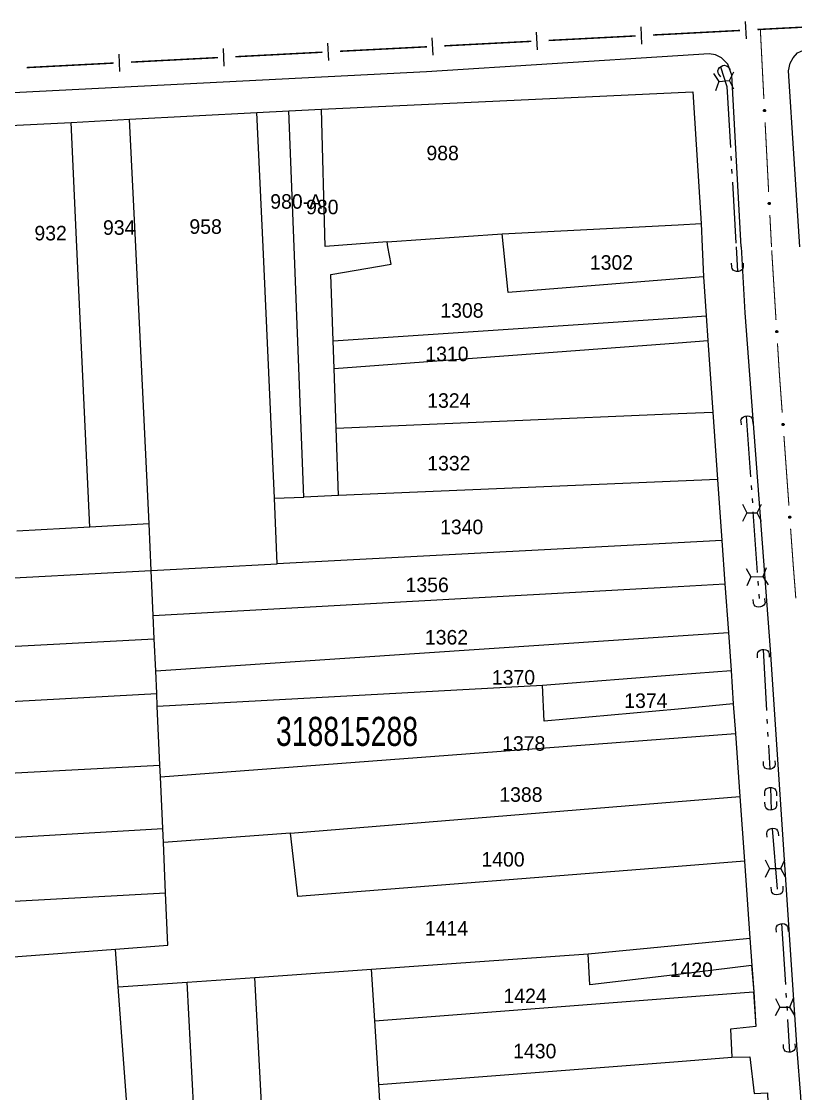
# Model space of a CAD drawing. Extents: x 201225 to 202591, y 4854937 to 4856079.
# Drawn here: x 202205.5 to 202338.8, y 4855877.3 to 4856061.9 of the extents above; entities that cross this region are included whole.
import ezdxf
from ezdxf.enums import TextEntityAlignment as Align

# ---------------------------------------------------------------- set-up
doc = ezdxf.new("R2010")
doc.units = 0
doc.header["$LTSCALE"] = 1.5
doc.header["$MEASUREMENT"] = 0
doc.linetypes.add('TRACO_05', pattern=[11, 7, -1, 0.5, -1, 0.5, -1])
for name, color, linetype in [('CD_MALHA_LOTES', 7, 'CONTINUOUS'), ('CD_TXT_QUADRA', 2, 'CONTINUOUS'), ('HD-VALAS-DRENOS', 170, 'CONTINUOUS'), ('LM-LIM-SETORES-BAIRROS', 250, 'CONTINUOUS'), ('RU-QUADRA', 210, 'CONTINUOUS'), ('SV-BUEIRO-VALA', 7, 'CONTINUOUS'), ('SV-EIXO-RUA-PAV', 20, 'CONTINUOUS'), ('SV-ESTIVAS', 7, 'CONTINUOUS'), ('SV-RUA-PAVIM', 7, 'CONTINUOUS'), ('Th_NmrPort', 7, 'CONTINUOUS')]:
    doc.layers.add(name, color=color, linetype=linetype)
doc.styles.add('ARIAL', font='ARIAL.SHX')

# ---------------------------------------------------------------- blocks, each defined once
blk = doc.blocks.new('COD045', base_point=(202327.41, 4856051.68))
at = {"layer": 'SV-ESTIVAS'}
blk.add_lwpolyline([(202328.158538, 4856050.182924), (202327.41, 4856051.68), (202328.158538, 4856053.182924)], dxfattribs=at)
blk = doc.blocks.new('COD120', base_point=(202325.86, 4856054.02))
at = {"layer": 'SV-BUEIRO-VALA'}
blk.add_lwpolyline([(202324.86, 4856052.62), (202324.86, 4856053.203333), (202324.86, 4856053.290833), (202324.943333, 4856053.524167), (202325.11, 4856053.786667), (202325.36, 4856053.9325), (202325.693333, 4856054.02), (202326.026667, 4856054.02), (202326.36, 4856053.9325), (202326.61, 4856053.786667), (202326.776667, 4856053.524167), (202326.86, 4856053.290833), (202326.86, 4856053.203333), (202326.86, 4856052.62)], dxfattribs=at)

msp = doc.modelspace()

# ---------------------------------------------------------------- linework, layer by layer
at = {"layer": 'CD_MALHA_LOTES', "linetype": 'Continuous', "flags": 128}
for points in [[(202257.21, 4856046.75), (202318.57, 4856049.63)], [(202318.57, 4856049.63), (202321.09, 4856049.75)], [(202321.09, 4856049.75), (202322.54, 4856027.08)], [(202214.1, 4856044.48), (202224.12, 4856045.01)], [(202224.12, 4856045.01), (202246.07, 4856046.16)], [(202225.19, 4856023.04), (202224.12, 4856045.01)], [(202246.07, 4856046.16), (202251.53, 4856046.45)], [(202247.12, 4856023.04), (202246.07, 4856046.16)], [(202251.53, 4856046.45), (202257.21, 4856046.75)], [(202252.45, 4856023.04), (202251.53, 4856046.45)], [(202257.81, 4856023.12), (202257.21, 4856046.75)], [(202202.36, 4856043.86), (202214.1, 4856044.48)], [(202215.08, 4856023.04), (202214.1, 4856044.48)], [(202288.28, 4856025.28), (202318.57, 4856026.87)], [(202318.57, 4856026.87), (202322.54, 4856027.08)], [(202322.54, 4856027.08), (202322.72, 4856023.04)], [(202268.48, 4856023.9), (202288.28, 4856025.28)], [(202288.52, 4856023.04), (202288.28, 4856025.28)], [(202217.29, 4855974.81), (202215.08, 4856023.04)], [(202227.51, 4855975.38), (202225.19, 4856023.04)], [(202249.08, 4855979.78), (202247.12, 4856023.04)], [(202254.15, 4855979.99), (202252.45, 4856023.04)], [(202268.48, 4856023.9), (202257.81, 4856023.12)], [(202268.63, 4856023.04), (202268.48, 4856023.9)], [(202269.15, 4856020.09), (202268.63, 4856023.04)], [(202289.34, 4856015.22), (202288.52, 4856023.04)], [(202322.72, 4856023.04), (202322.94, 4856017.91)], [(202258.78, 4856018.3), (202269.15, 4856020.09)], [(202259.19, 4856006.86), (202258.78, 4856018.3)], [(202318.57, 4856017.56), (202289.34, 4856015.22)], [(202322.94, 4856017.91), (202318.57, 4856017.56)], [(202322.94, 4856017.91), (202323.42, 4856011.16)], [(202259.19, 4856006.86), (202318.57, 4856010.84)], [(202318.57, 4856010.84), (202323.42, 4856011.16)], [(202323.42, 4856011.16), (202323.71, 4856006.93)], [(202259.36, 4856002.11), (202259.19, 4856006.86)], [(202259.36, 4856002.11), (202318.57, 4856006.55)], [(202318.57, 4856006.55), (202323.71, 4856006.93)], [(202323.71, 4856006.93), (202324.57, 4855994.62)], [(202259.72, 4855991.84), (202259.36, 4856002.11)], [(202259.72, 4855991.84), (202318.57, 4855994.36)], [(202318.57, 4855994.36), (202324.57, 4855994.62)], [(202324.57, 4855994.62), (202325.39, 4855983.03)], [(202260.13, 4855980.25), (202259.72, 4855991.84)], [(202318.57, 4855982.74), (202260.13, 4855980.25)], [(202325.39, 4855983.03), (202318.57, 4855982.74)], [(202325.39, 4855983.03), (202326.12, 4855972.55)], [(202249.08, 4855979.78), (202254.15, 4855979.99)], [(202249.53, 4855968.48), (202249.08, 4855979.78)], [(202260.13, 4855980.25), (202254.15, 4855979.99)], [(202227.51, 4855975.38), (202217.29, 4855974.81)], [(202227.87, 4855967.33), (202227.51, 4855975.38)], [(202217.29, 4855974.81), (202204.74, 4855974.1)], [(202318.57, 4855972.14), (202249.53, 4855968.48)], [(202326.12, 4855972.55), (202318.57, 4855972.14)], [(202326.12, 4855972.55), (202326.65, 4855965.05)], [(202227.87, 4855967.33), (202249.53, 4855968.48)], [(202131.18, 4855962.2), (202227.87, 4855967.33)], [(202228.21, 4855959.63), (202227.87, 4855967.33)], [(202228.21, 4855959.63), (202318.57, 4855964.6)], [(202318.57, 4855964.6), (202326.65, 4855965.05)], [(202326.65, 4855965.05), (202327.23, 4855956.69)], [(202228.39, 4855955.61), (202228.21, 4855959.63)], [(202318.57, 4855956.11), (202327.23, 4855956.69)], [(202327.23, 4855956.69), (202327.69, 4855950.15)], [(202131.83, 4855950.48), (202228.39, 4855955.61)], [(202228.63, 4855950.08), (202228.39, 4855955.61)], [(202228.63, 4855950.08), (202318.57, 4855956.11)], [(202228.81, 4855946.2), (202228.63, 4855950.08)], [(202295.24, 4855947.6), (202318.57, 4855949.44)], [(202318.57, 4855949.44), (202327.69, 4855950.15)], [(202327.69, 4855950.15), (202328.09, 4855944.39)], [(202228.9, 4855944.01), (202295.24, 4855947.6)], [(202295.5, 4855941.41), (202295.24, 4855947.6)], [(202132.36, 4855940.89), (202228.81, 4855946.2)], [(202228.9, 4855944.01), (202228.81, 4855946.2)], [(202229.36, 4855933.86), (202228.9, 4855944.01)], [(202318.57, 4855943.52), (202295.5, 4855941.41)], [(202328.09, 4855944.39), (202318.57, 4855943.52)], [(202328.09, 4855944.39), (202328.45, 4855939.33)], [(202229.45, 4855931.86), (202318.57, 4855938.58)], [(202318.57, 4855938.58), (202328.45, 4855939.33)], [(202328.45, 4855939.33), (202329.21, 4855928.45)], [(202156.85, 4855930), (202229.36, 4855933.86)], [(202229.45, 4855931.86), (202229.36, 4855933.86)], [(202229.84, 4855922.93), (202229.45, 4855931.86)], [(202251.84, 4855922.16), (202318.57, 4855927.59)], [(202318.57, 4855927.59), (202329.21, 4855928.45)], [(202329.21, 4855928.45), (202329.99, 4855917.35)], [(202160.49, 4855918.89), (202229.84, 4855922.93)], [(202229.95, 4855920.57), (202229.84, 4855922.93)], [(202251.84, 4855922.16), (202229.95, 4855920.57)], [(202253.12, 4855911.27), (202251.84, 4855922.16)], [(202230.33, 4855911.89), (202229.95, 4855920.57)], [(202318.57, 4855916.44), (202253.12, 4855911.27)], [(202329.99, 4855917.35), (202318.57, 4855916.44)], [(202329.99, 4855917.35), (202330.92, 4855904.07)], [(202134.37, 4855906.62), (202230.33, 4855911.89)], [(202230.74, 4855902.88), (202230.33, 4855911.89)], [(202303.11, 4855901.41), (202318.57, 4855902.89)], [(202318.57, 4855902.89), (202330.92, 4855904.07)], [(202330.92, 4855904.07), (202331.3, 4855899.37)], [(202201, 4855900.66), (202221.72, 4855902.2)], [(202221.72, 4855902.2), (202230.74, 4855902.88)], [(202222.2, 4855895.68), (202221.72, 4855902.2)], [(202265.79, 4855898.77), (202303.11, 4855901.41)], [(202303.4, 4855896.03), (202303.11, 4855901.41)], [(202331.24, 4855899.37), (202318.57, 4855897.85)], [(202331.24, 4855899.37), (202331.6, 4855894.87)], [(202331.3, 4855899.37), (202331.24, 4855899.37)], [(202245.68, 4855897.34), (202265.79, 4855898.77)], [(202266.35, 4855889.86), (202265.79, 4855898.77)], [(202318.57, 4855897.85), (202303.4, 4855896.03)], [(202222.2, 4855895.68), (202234.06, 4855896.52)], [(202227.03, 4855829.73), (202222.2, 4855895.68)], [(202234.06, 4855896.52), (202245.68, 4855897.34)], [(202237.51, 4855830.41), (202234.06, 4855896.52)], [(202249.22, 4855831.18), (202245.68, 4855897.34)], [(202266.35, 4855889.86), (202318.57, 4855893.87)], [(202318.57, 4855893.87), (202331.56, 4855894.86)], [(202331.6, 4855894.87), (202331.56, 4855894.86)], [(202331.56, 4855894.86), (202331.98, 4855888.88)], [(202267.03, 4855878.91), (202266.35, 4855889.86)], [(202331.98, 4855888.88), (202327.58, 4855888.43)], [(202327.58, 4855888.43), (202327.81, 4855883.58)], [(202267.03, 4855878.91), (202318.57, 4855882.87)], [(202318.57, 4855882.87), (202327.81, 4855883.58)], [(202327.81, 4855883.58), (202330.92, 4855883.65)], [(202330.92, 4855883.65), (202331.68, 4855877.36)], [(202267.63, 4855869.14), (202267.03, 4855878.91)], [(202331.68, 4855877.36), (202333.95, 4855877.44)], [(202333.95, 4855877.44), (202334.1, 4855874.14)]]:
    msp.add_lwpolyline(points, dxfattribs=at)
at = {"layer": 'HD-VALAS-DRENOS', "linetype": 'TRACO_05'}
for points in [[(202325.86, 4856054.02, 11.87), (202326.96, 4856050.65, 11.77), (202328.58, 4856023.04, 11.43)], [(202328.58, 4856023.04, 11.43), (202328.82, 4856018.84, 11.43)], [(202330.31, 4855993.94, 11.45), (202332.63, 4855961.06, 11.4)], [(202333.2, 4855953.77, 11.4), (202334.36, 4855933.16, 11.39)], [(202334.5, 4855930, 11.39), (202334.61, 4855926.14, 11.38)], [(202334.75, 4855922.97, 11.37), (202335.69, 4855911.56, 11.28)], [(202336.41, 4855906.58, 11.27), (202337.78, 4855884.45, 10.67)]]:
    msp.add_polyline3d(points, dxfattribs=at)
at = {"layer": 'LM-LIM-SETORES-BAIRROS'}
for points in [[(202330.33, 4856058.86), (202330.17, 4856061.85)], [(202294.38, 4856056.98), (202294.22, 4856059.98)], [(202312.35, 4856057.92), (202312.2, 4856060.91)], [(202258.43, 4856055.11), (202258.27, 4856058.11)], [(202276.4, 4856056.05), (202276.25, 4856059.04)], [(202222.48, 4856053.25), (202222.32, 4856056.24)], [(202240.45, 4856054.18), (202240.3, 4856057.18)]]:
    msp.add_lwpolyline(points, dxfattribs=at)
at = {"layer": 'LM-LIM-SETORES-BAIRROS', "const_width": 0.25}
for points in [[(202314.27, 4856059.52), (202318.27, 4856059.72)], [(202318.27, 4856059.72), (202318.56, 4856059.74)], [(202318.56, 4856059.74), (202329.25, 4856060.3)], [(202332.25, 4856060.46), (202347.23, 4856061.24)], [(202278.32, 4856057.65), (202293.3, 4856058.43)], [(202296.3, 4856058.58), (202311.28, 4856059.36)], [(202242.37, 4856055.78), (202257.35, 4856056.56)], [(202260.35, 4856056.72), (202275.33, 4856057.49)], [(202206.42, 4856053.91), (202221.4, 4856054.69)], [(202224.4, 4856054.85), (202239.38, 4856055.63)]]:
    msp.add_lwpolyline(points, dxfattribs=at)
at = {"layer": 'RU-QUADRA', "linetype": 'Continuous', "flags": 128}
msp.add_lwpolyline([(202126.7, 4856022.16), (202126.14, 4856029.6), (202125.37, 4856040), (202133.64, 4856040.41), (202149.17, 4856041.18), (202163.05, 4856041.87), (202174.47, 4856042.44), (202191.44, 4856043.28), (202202.36, 4856043.86), (202214.1, 4856044.48), (202224.12, 4856045.01), (202246.07, 4856046.16), (202251.53, 4856046.45), (202257.21, 4856046.75), (202318.57, 4856049.63), (202321.09, 4856049.75), (202322.54, 4856027.08), (202322.72, 4856023.04), (202322.94, 4856017.91), (202323.42, 4856011.16)], dxfattribs=at)
at = {"layer": 'RU-QUADRA', "linetype": 'Continuous'}
msp.add_lwpolyline([(202323.42, 4856011.16), (202323.71, 4856006.93), (202324.57, 4855994.62), (202325.39, 4855983.03), (202326.12, 4855972.55), (202326.65, 4855965.05), (202327.23, 4855956.69), (202327.69, 4855950.15), (202328.09, 4855944.39), (202328.45, 4855939.33), (202329.21, 4855928.45), (202329.99, 4855917.35), (202330.92, 4855904.07), (202331.3, 4855899.37), (202331.6, 4855894.87), (202331.98, 4855888.88), (202327.58, 4855888.43), (202327.81, 4855883.58), (202330.92, 4855883.65), (202331.68, 4855877.36), (202333.95, 4855877.44), (202334.1, 4855874.14)], dxfattribs=at)
at = {"layer": 'SV-EIXO-RUA-PAV', "const_width": 0.18}
for points in [[(202332.74, 4856060.48), (202333.35, 4856048.5)], [(202333.56, 4856044.51), (202334.17, 4856032.52)], [(202334.38, 4856028.53), (202334.64, 4856023.53)], [(202334.64, 4856023.53), (202334.66, 4856023.05)], [(202335.44, 4856010.46), (202334.7, 4856022.44)], [(202335.98, 4856001.82), (202335.69, 4856006.47)], [(202336, 4856001.48), (202335.98, 4856001.82)], [(202336.51, 4855994.5), (202336, 4856001.48)], [(202337.66, 4855978.54), (202336.8, 4855990.51)], [(202338.42, 4855968.03), (202337.95, 4855974.55)], [(202338.46, 4855967.57), (202338.42, 4855968.03)], [(202338.85, 4855962.58), (202338.46, 4855967.57)]]:
    msp.add_lwpolyline(points, dxfattribs=at)
at = {"layer": 'SV-EIXO-RUA-PAV'}
for points in [[(202333.56, 4856046.65), (202333.6, 4856046.62), (202333.62, 4856046.58), (202333.63, 4856046.55), (202333.64, 4856046.51), (202333.64, 4856046.48), (202333.63, 4856046.44), (202333.61, 4856046.41), (202333.58, 4856046.37), (202333.54, 4856046.35), (202333.5, 4856046.33), (202333.47, 4856046.33), (202333.43, 4856046.33), (202333.4, 4856046.34), (202333.36, 4856046.36), (202333.32, 4856046.39), (202333.3, 4856046.43), (202333.29, 4856046.46), (202333.28, 4856046.5), (202333.29, 4856046.53), (202333.29, 4856046.57), (202333.31, 4856046.61), (202333.35, 4856046.64), (202333.38, 4856046.67), (202333.42, 4856046.68), (202333.45, 4856046.68), (202333.49, 4856046.68), (202333.52, 4856046.67), (202333.56, 4856046.65)], [(202334.38, 4856030.67), (202334.42, 4856030.64), (202334.44, 4856030.61), (202334.45, 4856030.57), (202334.46, 4856030.54), (202334.46, 4856030.5), (202334.45, 4856030.47), (202334.43, 4856030.43), (202334.4, 4856030.39), (202334.36, 4856030.37), (202334.32, 4856030.35), (202334.29, 4856030.35), (202334.25, 4856030.35), (202334.22, 4856030.36), (202334.18, 4856030.38), (202334.14, 4856030.41), (202334.12, 4856030.45), (202334.11, 4856030.48), (202334.1, 4856030.52), (202334.11, 4856030.55), (202334.11, 4856030.59), (202334.13, 4856030.63), (202334.17, 4856030.66), (202334.2, 4856030.69), (202334.24, 4856030.7), (202334.27, 4856030.7), (202334.31, 4856030.7), (202334.34, 4856030.69), (202334.38, 4856030.67)], [(202335.47, 4856008.31), (202335.43, 4856008.35), (202335.4, 4856008.38), (202335.39, 4856008.42), (202335.39, 4856008.45), (202335.39, 4856008.48), (202335.4, 4856008.52), (202335.41, 4856008.56), (202335.45, 4856008.59), (202335.48, 4856008.62), (202335.52, 4856008.63), (202335.55, 4856008.64), (202335.59, 4856008.64), (202335.62, 4856008.63), (202335.66, 4856008.61), (202335.7, 4856008.58), (202335.72, 4856008.54), (202335.73, 4856008.51), (202335.74, 4856008.47), (202335.74, 4856008.44), (202335.73, 4856008.4), (202335.71, 4856008.36), (202335.68, 4856008.33), (202335.64, 4856008.3), (202335.61, 4856008.29), (202335.57, 4856008.29), (202335.54, 4856008.29), (202335.5, 4856008.29), (202335.47, 4856008.31)], [(202336.55, 4855992.35), (202336.52, 4855992.38), (202336.49, 4855992.42), (202336.48, 4855992.45), (202336.47, 4855992.48), (202336.47, 4855992.52), (202336.48, 4855992.56), (202336.5, 4855992.59), (202336.53, 4855992.63), (202336.57, 4855992.65), (202336.6, 4855992.67), (202336.64, 4855992.68), (202336.67, 4855992.67), (202336.71, 4855992.66), (202336.75, 4855992.65), (202336.78, 4855992.61), (202336.81, 4855992.58), (202336.82, 4855992.55), (202336.83, 4855992.51), (202336.82, 4855992.47), (202336.82, 4855992.44), (202336.8, 4855992.4), (202336.77, 4855992.36), (202336.73, 4855992.34), (202336.7, 4855992.33), (202336.66, 4855992.32), (202336.63, 4855992.32), (202336.59, 4855992.33), (202336.55, 4855992.35)], [(202337.71, 4855976.39), (202337.67, 4855976.42), (202337.64, 4855976.46), (202337.63, 4855976.49), (202337.63, 4855976.53), (202337.63, 4855976.56), (202337.63, 4855976.6), (202337.65, 4855976.63), (202337.68, 4855976.67), (202337.72, 4855976.7), (202337.75, 4855976.71), (202337.79, 4855976.72), (202337.82, 4855976.72), (202337.86, 4855976.71), (202337.9, 4855976.69), (202337.94, 4855976.66), (202337.96, 4855976.62), (202337.97, 4855976.59), (202337.98, 4855976.55), (202337.98, 4855976.52), (202337.97, 4855976.48), (202337.95, 4855976.44), (202337.92, 4855976.41), (202337.88, 4855976.38), (202337.85, 4855976.37), (202337.81, 4855976.36), (202337.78, 4855976.36), (202337.74, 4855976.37), (202337.71, 4855976.39)]]:
    msp.add_lwpolyline(points, close=True, dxfattribs=at)
for points in [[(202333.29, 4856046.57), (202333.32, 4856046.39)], [(202333.29, 4856046.55), (202333.31, 4856046.42)], [(202333.29, 4856046.53), (202333.3, 4856046.43)], [(202333.31, 4856046.61), (202333.36, 4856046.36)], [(202333.31, 4856046.58), (202333.34, 4856046.38)], [(202333.33, 4856046.62), (202333.38, 4856046.35)], [(202333.35, 4856046.64), (202333.4, 4856046.34)], [(202333.36, 4856046.65), (202333.42, 4856046.34)], [(202333.38, 4856046.67), (202333.43, 4856046.33)], [(202333.4, 4856046.67), (202333.45, 4856046.33)], [(202333.42, 4856046.68), (202333.47, 4856046.33)], [(202333.43, 4856046.68), (202333.48, 4856046.33)], [(202333.45, 4856046.68), (202333.5, 4856046.33)], [(202333.47, 4856046.68), (202333.52, 4856046.34)], [(202333.49, 4856046.68), (202333.54, 4856046.35)], [(202333.5, 4856046.67), (202333.56, 4856046.36)], [(202333.52, 4856046.67), (202333.58, 4856046.37)], [(202333.54, 4856046.66), (202333.59, 4856046.39)], [(202333.56, 4856046.65), (202333.61, 4856046.41)], [(202333.58, 4856046.63), (202333.62, 4856046.43)], [(202333.6, 4856046.62), (202333.63, 4856046.44)], [(202333.61, 4856046.6), (202333.63, 4856046.47)], [(202333.62, 4856046.58), (202333.64, 4856046.48)], [(202334.11, 4856030.59), (202334.14, 4856030.41)], [(202334.11, 4856030.57), (202334.13, 4856030.44)], [(202334.11, 4856030.55), (202334.12, 4856030.45)], [(202334.13, 4856030.63), (202334.18, 4856030.38)], [(202334.13, 4856030.6), (202334.16, 4856030.4)], [(202334.15, 4856030.64), (202334.2, 4856030.37)], [(202334.17, 4856030.66), (202334.22, 4856030.36)], [(202334.18, 4856030.67), (202334.23, 4856030.36)], [(202334.2, 4856030.69), (202334.25, 4856030.35)], [(202334.22, 4856030.69), (202334.27, 4856030.35)], [(202334.24, 4856030.7), (202334.29, 4856030.35)], [(202334.25, 4856030.7), (202334.3, 4856030.35)], [(202334.27, 4856030.7), (202334.32, 4856030.35)], [(202334.29, 4856030.7), (202334.34, 4856030.37)], [(202334.31, 4856030.7), (202334.36, 4856030.37)], [(202334.32, 4856030.69), (202334.38, 4856030.38)], [(202334.34, 4856030.69), (202334.4, 4856030.39)], [(202334.36, 4856030.68), (202334.41, 4856030.41)], [(202334.38, 4856030.67), (202334.43, 4856030.43)], [(202334.4, 4856030.65), (202334.44, 4856030.45)], [(202334.42, 4856030.64), (202334.45, 4856030.47)], [(202334.43, 4856030.62), (202334.45, 4856030.49)], [(202334.44, 4856030.61), (202334.46, 4856030.5)], [(202335.41, 4856008.37), (202335.39, 4856008.49)], [(202335.4, 4856008.38), (202335.39, 4856008.48)], [(202335.43, 4856008.35), (202335.4, 4856008.52)], [(202335.47, 4856008.31), (202335.41, 4856008.56)], [(202335.45, 4856008.33), (202335.41, 4856008.53)], [(202335.49, 4856008.3), (202335.43, 4856008.57)], [(202335.5, 4856008.29), (202335.45, 4856008.59)], [(202335.52, 4856008.29), (202335.47, 4856008.6)], [(202335.54, 4856008.29), (202335.48, 4856008.62)], [(202335.56, 4856008.29), (202335.5, 4856008.62)], [(202335.57, 4856008.29), (202335.52, 4856008.63)], [(202335.59, 4856008.29), (202335.54, 4856008.63)], [(202335.61, 4856008.29), (202335.55, 4856008.64)], [(202335.63, 4856008.3), (202335.57, 4856008.63)], [(202335.64, 4856008.3), (202335.59, 4856008.64)], [(202335.66, 4856008.32), (202335.61, 4856008.63)], [(202335.68, 4856008.33), (202335.62, 4856008.63)], [(202335.69, 4856008.35), (202335.64, 4856008.61)], [(202335.71, 4856008.36), (202335.66, 4856008.61)], [(202335.72, 4856008.39), (202335.68, 4856008.58)], [(202335.73, 4856008.4), (202335.7, 4856008.58)], [(202335.73, 4856008.42), (202335.71, 4856008.55)], [(202335.74, 4856008.44), (202335.72, 4856008.54)], [(202336.49, 4855992.42), (202336.47, 4855992.52)], [(202336.52, 4855992.38), (202336.48, 4855992.56)], [(202336.5, 4855992.4), (202336.48, 4855992.53)], [(202336.53, 4855992.37), (202336.49, 4855992.57)], [(202336.55, 4855992.35), (202336.5, 4855992.59)], [(202336.57, 4855992.34), (202336.52, 4855992.61)], [(202336.59, 4855992.33), (202336.53, 4855992.63)], [(202336.61, 4855992.33), (202336.55, 4855992.64)], [(202336.63, 4855992.32), (202336.57, 4855992.65)], [(202336.64, 4855992.33), (202336.58, 4855992.66)], [(202336.66, 4855992.32), (202336.6, 4855992.67)], [(202336.68, 4855992.33), (202336.62, 4855992.67)], [(202336.7, 4855992.33), (202336.64, 4855992.68)], [(202336.72, 4855992.34), (202336.66, 4855992.67)], [(202336.73, 4855992.34), (202336.67, 4855992.67)], [(202336.75, 4855992.35), (202336.69, 4855992.66)], [(202336.77, 4855992.36), (202336.71, 4855992.66)], [(202336.78, 4855992.39), (202336.73, 4855992.65)], [(202336.8, 4855992.4), (202336.75, 4855992.65)], [(202336.8, 4855992.43), (202336.77, 4855992.62)], [(202336.82, 4855992.44), (202336.78, 4855992.61)], [(202336.82, 4855992.46), (202336.8, 4855992.59)], [(202336.82, 4855992.47), (202336.81, 4855992.58)], [(202337.78, 4855976.36), (202337.72, 4855976.7)], [(202337.8, 4855976.37), (202337.74, 4855976.7)], [(202337.81, 4855976.36), (202337.75, 4855976.71)], [(202337.83, 4855976.37), (202337.78, 4855976.71)], [(202337.85, 4855976.37), (202337.79, 4855976.72)], [(202337.87, 4855976.38), (202337.81, 4855976.71)], [(202337.88, 4855976.38), (202337.82, 4855976.72)], [(202337.9, 4855976.4), (202337.84, 4855976.71)], [(202337.92, 4855976.41), (202337.86, 4855976.71)], [(202337.93, 4855976.43), (202337.88, 4855976.69)], [(202337.95, 4855976.44), (202337.9, 4855976.69)], [(202337.67, 4855976.42), (202337.63, 4855976.6)], [(202337.65, 4855976.44), (202337.63, 4855976.57)], [(202337.64, 4855976.46), (202337.63, 4855976.56)], [(202337.69, 4855976.41), (202337.64, 4855976.61)], [(202337.71, 4855976.39), (202337.65, 4855976.63)], [(202337.73, 4855976.38), (202337.67, 4855976.65)], [(202337.74, 4855976.37), (202337.68, 4855976.67)], [(202337.76, 4855976.37), (202337.7, 4855976.68)], [(202337.96, 4855976.47), (202337.92, 4855976.66)], [(202337.97, 4855976.48), (202337.94, 4855976.66)], [(202337.97, 4855976.5), (202337.95, 4855976.63)], [(202337.98, 4855976.52), (202337.96, 4855976.62)]]:
    msp.add_lwpolyline(points, dxfattribs=at)
at = {"layer": 'SV-ESTIVAS', "linetype": 'Continuous'}
for points in [[(202325.59, 4856051.52, 12.39), (202327.41, 4856051.68, 12.39)], [(202330.41, 4855977.29, 12.17), (202332.18, 4855977.29, 12.18)], [(202331.11, 4855966.25, 12.27), (202333.23, 4855966.31, 12.27)], [(202334.34, 4855916.05, 11.9), (202336.29, 4855916.05, 11.9)], [(202336.07, 4855892.2, 11.4), (202337.81, 4855892.2, 11.64)]]:
    msp.add_polyline3d(points, dxfattribs=at)
at = {"layer": 'SV-RUA-PAVIM', "linetype": 'Continuous'}
for points in [[(202339.52, 4856023.04, 12.66), (202337.61, 4856053.35, 12.66), (202337.85, 4856054.65, 12.66), (202338.39, 4856055.57, 12.66), (202339.12, 4856056.45, 12.66), (202340.16, 4856056.9, 12.67), (202417, 4856061.7, 12.67)], [(202329.43, 4856023.04, 11.93), (202327.82, 4856052.63, 12.31), (202327.15, 4856054.49, 12.31), (202326.05, 4856055.61, 12.49), (202325.04, 4856056.13, 12.49), (202323.91, 4856056.27, 12.49), (202318.56, 4856055.93, 12.49)], [(202318.56, 4856055.93, 12.49), (202275.24, 4856053.2, 12.78), (202176.96, 4856048.2, 13.19), (202122.6, 4856046.05, 13.55), (202120.18, 4856044.93, 13.57), (202118.62, 4856043, 13.56), (202118.32, 4856040.3, 13.51), (202119.48, 4856023.05, 13.61)], [(202329.43, 4856023.04, 11.93), (202330.05, 4856011.68, 11.93), (202334.42, 4855953.75, 11.95), (202339.04, 4855884.88, 11.21), (202339.67, 4855876.85, 11.11), (202340.83, 4855856.23, 10.6), (202341.17, 4855837.55, 9.6), (202339.74, 4855832.85, 9.36), (202337.27, 4855830.98, 9.06), (202332.06, 4855830.06, 8.64), (202326.51, 4855829.71, 8.64), (202318.56, 4855829.05, 8.13)]]:
    msp.add_polyline3d(points, dxfattribs=at)

# ---------------------------------------------------------------- block references
at = {"layer": 'SV-BUEIRO-VALA'}
for p, rotation in [((202325.86, 4856054.02, 11.87), 39), ((202328.82, 4856018.84, 11.43), 181), ((202330.31, 4855993.94, 11.45), 7), ((202332.63, 4855961.06, 11.4), 186), ((202333.2, 4855953.77, 11.4), 3), ((202334.36, 4855933.16, 11.39), 184), ((202334.61, 4855926.14, 11.38), 184), ((202334.75, 4855922.97, 11.37), 6), ((202335.69, 4855911.56, 11.28), 184), ((202336.41, 4855906.58, 11.27), 4), ((202337.78, 4855884.45, 10.67), 183)]:
    msp.add_blockref('COD120', p, dxfattribs=dict(at, rotation=rotation))
msp.add_blockref('COD120', (202334.5, 4855930, 11.39), dxfattribs=at)
at = {"layer": 'SV-ESTIVAS'}
for p, rotation in [((202325.59, 4856051.52, 12.39), 187), ((202330.41, 4855977.29, 12.18), 180), ((202331.11, 4855966.25, 12.18), 183), ((202333.23, 4855966.31, 12.18), 6), ((202334.34, 4855916.05, 11.9), 180), ((202336.29, 4855916.05, 11.9), 2), ((202336.07, 4855892.2, 11.4), 179), ((202337.81, 4855892.2, 11.4), 4)]:
    msp.add_blockref('COD045', p, dxfattribs=dict(at, rotation=rotation))
for p in [(202327.41, 4856051.68, 12.39), (202332.18, 4855977.29, 12.18)]:
    msp.add_blockref('COD045', p, dxfattribs=at)

# ---------------------------------------------------------------- texts
at = {"layer": 'CD_TXT_QUADRA', "style": 'ARIAL', "width": 0.7}
msp.add_text('318815288', height=5, dxfattribs=at).set_placement((202249.34, 4855937.17))
at = {"layer": 'Th_NmrPort', "color": 1}
for s, p in [('988', (202275.25, 4856039.21)), ('980-A', (202248.36, 4856030.87)), ('980', (202254.53, 4856029.92)), ('932', (202207.75, 4856025.42)), ('934', (202219.56, 4856026.38)), ('958', (202234.44, 4856026.55)), ('1302', (202303.39, 4856020.37)), ('1308', (202277.64, 4856012.11)), ('1310', (202275.06, 4856004.63)), ('1324', (202275.39, 4855996.61)), ('1332', (202275.39, 4855985.82)), ('1340', (202277.6, 4855974.86)), ('1356', (202271.66, 4855964.89)), ('1362', (202274.99, 4855955.87)), ('1370', (202286.52, 4855948.98)), ('1374', (202309.31, 4855944.95)), ('1378', (202288.28, 4855937.59)), ('1388', (202287.8, 4855928.8)), ('1400', (202284.72, 4855917.65)), ('1414', (202274.99, 4855905.78)), ('1420', (202317.14, 4855898.66)), ('1424', (202288.52, 4855894.15)), ('1430', (202290.18, 4855884.65))]:
    msp.add_text(s, height=2.5, dxfattribs=at).set_placement(p, align=Align.MIDDLE_LEFT)

doc.saveas('drawing.dxf')
